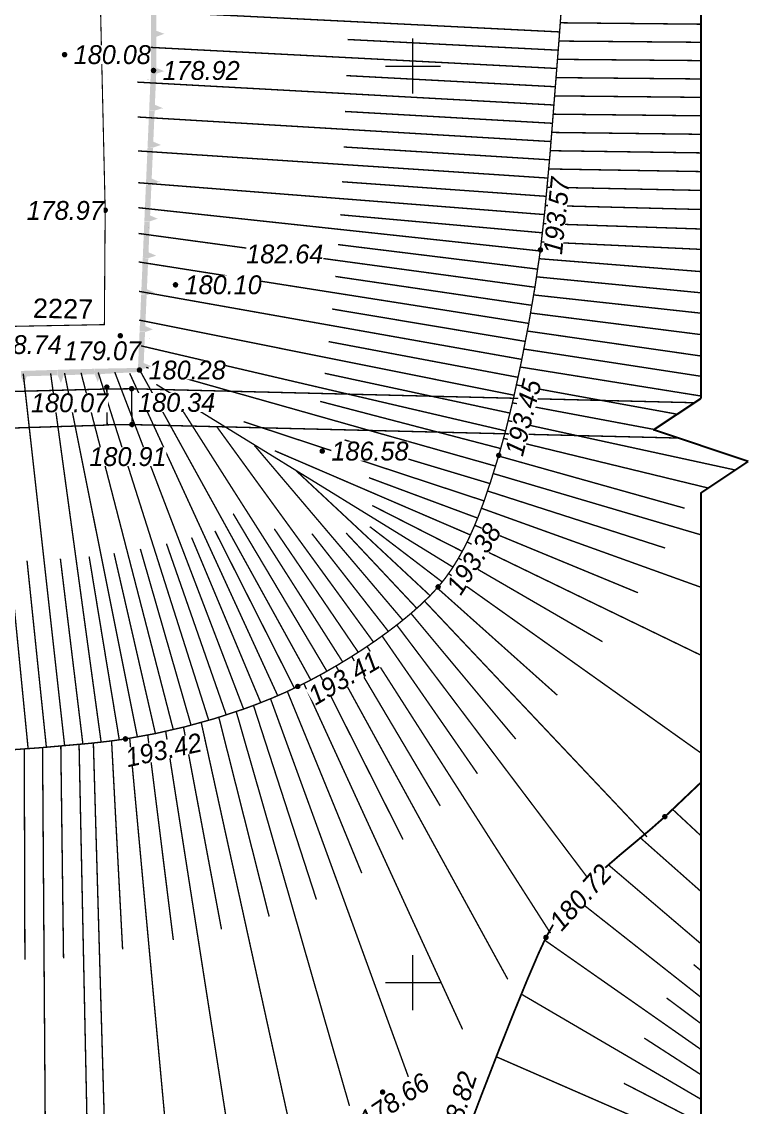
# Model space of a CAD drawing. Header units: millimetres. Extents: x 6735 to 13224, y -12144 to -9633.
# Drawn here: x 11099 to 11138.7, y -9852.9 to -9793.6 of the extents above; entities that cross this region are included whole.
import ezdxf
from ezdxf import colors
from ezdxf.entities.mleader import LeaderData, LeaderLine
from ezdxf.math import Vec2, Vec3

# ---------------------------------------------------------------- set-up
doc = ezdxf.new("R2010")
doc.units = ezdxf.units.MM
doc.linetypes.add('Cплошная', pattern=[0])
doc.linetypes.add('Cплошная_0.50', pattern=[0])
for name, color, linetype, lineweight in [('Линия выноска', 137, 'Continuous', 25), ('Рамка тонкая', 5, 'Continuous', 25), ('Строительный', 251, 'Continuous', 13)]:
    doc.layers.add(name, color=color, linetype=linetype, lineweight=lineweight)
doc.styles.add('Simplex', font='simplex.shx', dxfattribs={"width": 0.7, "oblique": 15})
doc.styles.get("Standard").update_dxf_attribs({"font": 'arial.ttf'})
doc.linetypes.add('КОНТУР', pattern='A,0,-0.5,[133,ltypeshp.shx,S=0.05,R=0,X=-0.5,Y=0],-0.5', length=1)

# ---------------------------------------------------------------- blocks, each defined once
blk = doc.blocks.new('118 - 330 отм высот')
blk.add_hatch(color=7).paths.add_polyline_path([(0.098, 0.12), (0.002, 0.155), (-0.095, 0.121), (-0.146, 0.032), (-0.129, -0.069), (-0.05, -0.135), (0.052, -0.136), (0.131, -0.07), (0.149, 0.031)])
at = {"color": 7, "linetype": 'Continuous', "lineweight": 0, "const_width": 0.01, "flags": 128}
blk.add_lwpolyline([(0.098, 0.12), (0.002, 0.155), (-0.095, 0.121), (-0.146, 0.032), (-0.129, -0.069), (-0.05, -0.135), (0.052, -0.136), (0.131, -0.07), (0.149, 0.031), (0.098, 0.12)], close=True, dxfattribs=at)
blk = doc.blocks.new('Крест')
at = {"color": 0, "linetype": 'Continuous', "lineweight": 0, "flags": 128}
for points in [[(0, -1), (0, 1)], [(-1, 0), (1, 0)]]:
    blk.add_lwpolyline(points, dxfattribs=at)
blk = doc.blocks.new('_Oblique')
at = {"color": 0, "lineweight": -2}
blk.add_line((-0.5, -0.5), (0.5, 0.5), dxfattribs=at)

msp = doc.modelspace()

# ---------------------------------------------------------------- hatches: boundary and pattern name
at = {"layer": 'Строительный'}
for points in [[(11106.37995, -9794.45291), (11106.38348, -9794.46231), (11106.78348, -9794.31231), (11106.80855, -9794.30291), (11106.78348, -9794.29351), (11106.77995, -9794.30291), (11106.78348, -9794.29351), (11106.43361, -9794.16231), (11106.38348, -9794.14351), (11106.37995, -9794.14219), (11106.37995, -9792.45291), (11106.07995, -9792.45291), (11106.07995, -9794.45291), (11106.36991, -9794.45291), (11106.36991, -9794.46231), (11106.36991, -9794.4674), (11106.38348, -9794.46231)], [(11105.91111, -9796.80326), (11105.90765, -9796.81265), (11105.91122, -9796.82199), (11105.93613, -9796.81248)], [(11106.1836, -9800.4984), (11106.1832, -9800.50779), (11106.18298, -9800.51287), (11106.19675, -9800.50838), (11106.60286, -9800.37582), (11106.59975, -9800.36628), (11106.60368, -9800.35704), (11106.25982, -9800.21083), (11106.21054, -9800.18987), (11106.20661, -9800.19911), (11106.21054, -9800.18987), (11106.20708, -9800.1884), (11106.28017, -9798.50071), (11105.98045, -9798.48773), (11105.89391, -9800.48585)], [(11106.69084, -9798.34444), (11106.68691, -9798.35368), (11106.69002, -9798.36322), (11106.71548, -9798.35492)], [(11106.09644, -9802.511), (11106.09604, -9802.52039), (11106.09582, -9802.52547), (11106.10959, -9802.52098), (11106.5157, -9802.38843), (11106.51259, -9802.37888), (11106.51652, -9802.36964), (11106.17266, -9802.22343), (11106.12338, -9802.20248), (11106.11992, -9802.201), (11106.19301, -9800.51331), (11105.89329, -9800.50033), (11105.80675, -9802.49845)], [(11106.60368, -9800.35704), (11106.59975, -9800.36628), (11106.60286, -9800.37582), (11106.62832, -9800.36752)], [(11106.01931, -9804.52403), (11106.02243, -9804.53358), (11106.42854, -9804.40103), (11106.454, -9804.39272), (11106.42936, -9804.38224), (11106.0855, -9804.23603), (11106.03622, -9804.21508), (11106.03229, -9804.22432), (11106.03622, -9804.21508), (11106.03276, -9804.2136), (11106.10585, -9802.52591), (11105.80613, -9802.51293), (11105.71959, -9804.51106), (11106.00928, -9804.5236), (11106.00888, -9804.53299), (11106.00866, -9804.53807), (11106.02243, -9804.53358)], [(11106.51652, -9802.36964), (11106.51259, -9802.37888), (11106.5157, -9802.38843), (11106.54116, -9802.38012)], [(11105.92212, -9806.5362), (11105.92172, -9806.54559), (11105.9215, -9806.55068), (11105.93527, -9806.54618), (11105.93215, -9806.53664), (11105.93527, -9806.54618), (11106.34138, -9806.41363), (11106.36684, -9806.40532), (11106.3422, -9806.39484), (11106.33827, -9806.40408), (11106.3422, -9806.39484), (11105.99834, -9806.24863), (11105.94906, -9806.22768), (11105.9456, -9806.2262), (11106.01869, -9804.53851), (11105.71897, -9804.52553), (11105.63243, -9806.52366)], [(11105.9595, -9804.86084), (11105.95605, -9804.87022), (11105.95961, -9804.87957), (11105.98453, -9804.87005)], [(11105.83496, -9808.5488), (11105.83456, -9808.55819), (11105.83434, -9808.56328), (11105.84811, -9808.55878), (11105.84499, -9808.54924), (11105.84811, -9808.55878), (11106.25422, -9808.42623), (11106.27968, -9808.41792), (11106.25504, -9808.40745), (11106.25111, -9808.41668), (11106.25504, -9808.40745), (11105.91118, -9808.26123), (11105.8619, -9808.24028), (11105.85797, -9808.24952), (11105.8619, -9808.24028), (11105.85844, -9808.23881), (11105.93153, -9806.55111), (11105.63181, -9806.53813), (11105.54527, -9808.53626)], [(11105.7478, -9810.5614), (11105.7474, -9810.5708), (11105.74718, -9810.57588), (11105.76095, -9810.57138), (11106.16706, -9810.43883), (11106.16395, -9810.42929), (11106.16788, -9810.42005), (11105.82402, -9810.27383), (11105.77474, -9810.25288), (11105.77128, -9810.25141), (11105.84437, -9808.56371), (11105.54465, -9808.55073), (11105.45811, -9810.54886)], [(11105.9958, -9810.90402), (11105.99234, -9810.91341), (11105.99591, -9810.92275), (11106.02082, -9810.91323)], [(11106.16788, -9810.42005), (11106.16395, -9810.42929), (11106.16706, -9810.43883), (11106.19252, -9810.43052)], [(11098.99086, -9812.98645), (11098.9815, -9812.98673), (11098.97644, -9812.98688), (11098.9819, -9813.00024), (11099.14365, -9813.39563), (11099.15374, -9813.42032), (11099.16236, -9813.39508), (11099.28324, -9813.0413), (11099.30049, -9812.99083), (11099.3017, -9812.98728), (11100.99028, -9812.9374), (11100.98143, -9812.63753), (11098.9823, -9812.69658)], [(11101.00441, -9812.92698), (11100.99505, -9812.92725), (11100.98999, -9812.9274), (11100.99545, -9812.94076), (11101.1572, -9813.33615), (11101.16729, -9813.36084), (11101.17592, -9813.3356), (11101.2968, -9812.98182), (11101.31404, -9812.93135), (11101.30458, -9812.92811), (11101.31404, -9812.93135), (11101.31525, -9812.9278), (11103.00384, -9812.87792), (11102.99498, -9812.57805), (11100.99585, -9812.6371)], [(11103.01796, -9812.8675), (11103.00861, -9812.86777), (11103.00354, -9812.86792), (11103.009, -9812.88128), (11103.17075, -9813.27667), (11103.18085, -9813.30136), (11103.18947, -9813.27612), (11103.31035, -9812.92234), (11103.32759, -9812.87187), (11103.3288, -9812.86832), (11105.36311, -9812.75772), (11105.358, -9812.53482), (11103.0094, -9812.57762)]]:
    msp.add_hatch(color=7, dxfattribs=at).paths.add_polyline_path(points)

# ---------------------------------------------------------------- linework, layer by layer
at = {"layer": 'Рамка тонкая'}
for p, q in [((11136.09231, -9764.03147), (11136.09231, -9814.19258)), ((11133.50436, -9815.91788), (11136.09231, -9814.19258)), ((11138.68025, -9817.64317), (11133.50436, -9815.91788)), ((11136.09231, -9819.36847), (11138.68025, -9817.64317)), ((11136.09231, -9819.36847), (11136.09231, -9869.52959))]:
    msp.add_line(p, q, dxfattribs=at)
at = {"layer": 'Строительный', "color": 7, "linetype": 'Cплошная_0.50', "lineweight": 0, "const_width": 0.075, "flags": 128}
for points in [[(11016.63881, -9800.99473), (11016.64217, -9801.0393), (11016.65548, -9801.21692), (11016.99574, -9805.5997), (11017.21239, -9808.06116), (11017.42501, -9810.154), (11017.68768, -9812.29715), (11017.95958, -9814.03787), (11018.30452, -9815.88365), (11018.62507, -9817.42279), (11019.05293, -9819.19389), (11019.27658, -9820.00208), (11019.50871, -9820.76611), (11019.79223, -9821.60793), (11020.09005, -9822.3979), (11020.4032, -9823.13878), (11020.73242, -9823.83231), (11021.10075, -9824.52341), (11021.52461, -9825.24418), (11022.00042, -9825.9885), (11022.52287, -9826.74801), (11023.03458, -9827.44603), (11023.57277, -9828.13937), (11024.12956, -9828.81785), (11024.69512, -9829.46948), (11025.23858, -9830.06068), (11025.76977, -9830.60407), (11026.27819, -9831.08891), (11026.75378, -9831.50562), (11027.21879, -9831.87205), (11027.7155, -9832.22319), (11028.24147, -9832.55735), (11028.79386, -9832.87271), (11029.34937, -9833.15768), (11029.92332, -9833.42177), (11030.51225, -9833.66339), (11031.11238, -9833.88097), (11031.71284, -9834.07106), (11032.31641, -9834.23501), (11032.9191, -9834.37172), (11033.51689, -9834.48029), (11034.13675, -9834.5549), (11034.92445, -9834.60857), (11035.88348, -9834.64155), (11037.02279, -9834.65417), (11038.99859, -9834.63724), (11041.60608, -9834.5764), (11042.45825, -9834.55248), (11045.51524, -9834.48227), (11048.50324, -9834.43271), (11049.96498, -9834.39779), (11051.49105, -9834.36141), (11054.47909, -9834.31281), (11059.55221, -9834.30481), (11060.78344, -9834.30503), (11066.79511, -9834.30322), (11073.208, -9834.27431), (11074.58142, -9834.25987), (11078.20692, -9834.21903), (11083.2054, -9834.1275), (11085.79655, -9834.04925), (11088.19989, -9833.94979), (11093.97711, -9833.65152), (11097.29386, -9833.45005), (11100.09024, -9833.25089), (11102.79388, -9833.01092), (11103.84175, -9832.89304), (11104.68547, -9832.77674), (11106.30681, -9832.48462), (11107.93607, -9832.11281), (11109.55926, -9831.66334), (11111.13088, -9831.14761), (11111.90912, -9830.85985), (11112.66353, -9830.55809), (11113.39116, -9830.2435), (11114.08938, -9829.91723), (11114.79309, -9829.56275), (11115.50898, -9829.17745), (11116.22782, -9828.7663), (11116.94054, -9828.33448), (11117.66019, -9827.87293), (11118.35527, -9827.40063), (11119.01781, -9826.92301), (11119.64119, -9826.44485), (11120.25894, -9825.93709), (11120.81958, -9825.43836), (11121.31854, -9824.95274), (11121.75253, -9824.48344), (11122.13496, -9824.01228), (11122.5002, -9823.4971), (11122.84936, -9822.93638), (11123.18401, -9822.3276), (11123.4558, -9821.77545), (11123.72031, -9821.18346), (11123.97955, -9820.54717), (11124.23721, -9819.85754), (11124.61569, -9818.74393), (11125.06154, -9817.31261), (11125.45459, -9815.89349), (11125.8784, -9814.13183), (11126.29929, -9812.17187), (11126.69374, -9810.12718), (11127.05277, -9808.02648), (11127.33383, -9806.09754), (11127.57481, -9803.96396), (11127.85043, -9800.97563), (11128.35359, -9794.59317), (11128.57292, -9791.60384), (11128.75706, -9789.09749), (11128.89408, -9787.44355), (11129.1192, -9785.02595), (11129.18573, -9784.3252), (11129.4356, -9781.5545), (11129.58131, -9779.55047), (11129.6358, -9778.42456), (11129.6541, -9777.47865), (11129.63647, -9776.69827), (11129.58274, -9776.07697), (11129.48409, -9775.49696), (11129.33986, -9774.90312), (11129.15064, -9774.29781), (11128.91735, -9773.68401), (11128.6639, -9773.11264), (11128.37538, -9772.54011), (11128.05358, -9771.96997), (11127.70089, -9771.40646), (11127.34358, -9770.88668), (11126.96446, -9770.38115), (11126.56691, -9769.89439), (11126.15493, -9769.4313), (11125.74438, -9769.01608), (11125.28816, -9768.60495), (11124.78633, -9768.19796), (11124.23894, -9767.79515), (11123.71819, -9767.44326), (11123.16198, -9767.09463), (11122.57026, -9766.74923), (11121.94285, -9766.40695), (11120.79276, -9765.83142), (11119.53392, -9765.26216), (11118.01783, -9764.63498), (11116.38431, -9764.00651), (11114.27561, -9763.26122), (11112.27855, -9762.63067), (11111.13076, -9762.30772), (11110.04944, -9762.03555), (11109.03906, -9761.81527), (11108.10244, -9761.64748), (11107.1285, -9761.51351), (11106.00395, -9761.39433), (11104.72288, -9761.28931), (11103.27371, -9761.1975), (11100.64285, -9761.0782), (11097.34877, -9760.97883), (11094.54995, -9760.91427), (11091.42146, -9760.84074), (11088.39611, -9760.77362), (11084.6591, -9760.71397), (11076.55323, -9760.63208), (11068.68395, -9760.59854), (11060.97946, -9760.60732), (11053.27494, -9760.66417), (11049.7663, -9760.71937), (11047.0109, -9760.79028), (11045.17435, -9760.84837), (11041.67495, -9760.96465), (11038.75473, -9761.09683), (11036.34349, -9761.25587), (11035.0258, -9761.3733), (11033.84087, -9761.50582), (11032.78047, -9761.65435), (11031.84017, -9761.81953), (11031.39078, -9761.90782), (11029.35836, -9762.31757), (11027.85557, -9762.65797), (11026.74027, -9762.9485), (11025.73077, -9763.25123), (11024.80724, -9763.57215), (11023.96138, -9763.91421), (11023.02386, -9764.3648), (11022.59329, -9764.60427), (11022.18741, -9764.85361), (11021.80567, -9765.11315), (11021.44787, -9765.38307), (11021.11371, -9765.66357), (11020.80299, -9765.95484), (11020.17778, -9766.63326), (11019.55331, -9767.42654), (11018.93763, -9768.3245), (11018.33996, -9769.31369), (11017.78578, -9770.34679), (11017.26645, -9771.43453), (11016.79049, -9772.55906), (11016.36567, -9773.70204), (11015.98749, -9774.88343), (11015.67709, -9776.04658), (11015.439, -9777.17433), (11015.27622, -9778.25254), (11015.22652, -9778.78571), (11015.19291, -9779.41138), (11015.17396, -9780.94092), (11015.2193, -9782.84323), (11015.32911, -9785.12531), (11015.60294, -9789.12206), (11016.02888, -9794.16683), (11016.28193, -9796.94322), (11016.63749, -9800.9774)], [(11127.32656, -9806.15284), (11127.33383, -9806.09754), (11127.57481, -9803.96396), (11127.85043, -9800.97563), (11128.35359, -9794.59317), (11128.57292, -9791.60384), (11128.75706, -9789.09749), (11128.89408, -9787.44355), (11129.1192, -9785.02595), (11129.18573, -9784.3252), (11129.4356, -9781.5545), (11129.58131, -9779.55047), (11129.6358, -9778.42456), (11129.6541, -9777.47865), (11129.63647, -9776.69827), (11129.58274, -9776.07697), (11129.48409, -9775.49696), (11129.33986, -9774.90312), (11129.15064, -9774.29781), (11128.91735, -9773.68401), (11128.6639, -9773.11264), (11128.37538, -9772.54011), (11128.05358, -9771.96997), (11127.70089, -9771.40646), (11127.34358, -9770.88668), (11126.96446, -9770.38115), (11126.56691, -9769.89439), (11126.15493, -9769.4313), (11125.74438, -9769.01608), (11125.28816, -9768.60495), (11124.78633, -9768.19796), (11124.23894, -9767.79515), (11123.71819, -9767.44326), (11123.16198, -9767.09463), (11122.57026, -9766.74923), (11121.94285, -9766.40695), (11120.79276, -9765.83142), (11119.53392, -9765.26216), (11118.01783, -9764.63498), (11116.38431, -9764.00651), (11114.27561, -9763.26122), (11112.27855, -9762.63067), (11111.13076, -9762.30772), (11110.04944, -9762.03555), (11109.03906, -9761.81527), (11108.10244, -9761.64748), (11107.1285, -9761.51351), (11106.00395, -9761.39433), (11104.72288, -9761.28931), (11103.27371, -9761.1975), (11100.64285, -9761.0782), (11097.34877, -9760.97883), (11094.54995, -9760.91427), (11091.42146, -9760.84074), (11088.39611, -9760.77362), (11084.6591, -9760.71397), (11076.55323, -9760.63208), (11068.68395, -9760.59854), (11060.97946, -9760.60732), (11053.27494, -9760.66417), (11049.7663, -9760.71937), (11047.0109, -9760.79028), (11045.17435, -9760.84837), (11041.67495, -9760.96465), (11038.75473, -9761.09683), (11036.34349, -9761.25587), (11035.0258, -9761.3733), (11033.84087, -9761.50582), (11032.78047, -9761.65435), (11031.84017, -9761.81953), (11031.39078, -9761.90782), (11029.35836, -9762.31757), (11027.85557, -9762.65797), (11026.74027, -9762.9485), (11025.73077, -9763.25123), (11024.80724, -9763.57215), (11023.96138, -9763.91421), (11023.02386, -9764.3648), (11022.59329, -9764.60427), (11022.18741, -9764.85361), (11021.80567, -9765.11315), (11021.44787, -9765.38307), (11021.11371, -9765.66357), (11020.80299, -9765.95484), (11020.58681, -9766.17629)], [(11127.33637, -9806.07814), (11127.33383, -9806.09754), (11127.05277, -9808.02648), (11126.69374, -9810.12718), (11126.29929, -9812.17187), (11125.8784, -9814.13183), (11125.45459, -9815.89349), (11125.06154, -9817.31261), (11124.61569, -9818.74393), (11124.23721, -9819.85754), (11123.97955, -9820.54717), (11123.72031, -9821.18346), (11123.4558, -9821.77545), (11123.18401, -9822.3276), (11122.84936, -9822.93638), (11122.5002, -9823.4971), (11122.13496, -9824.01228), (11121.75253, -9824.48344), (11121.31854, -9824.95274), (11120.81958, -9825.43836), (11120.25894, -9825.93709), (11119.64119, -9826.44485), (11119.01781, -9826.92301), (11118.35527, -9827.40063), (11117.66019, -9827.87293), (11116.94054, -9828.33448), (11116.22782, -9828.7663), (11115.50898, -9829.17745), (11114.79309, -9829.56275), (11114.08938, -9829.91723), (11113.39116, -9830.2435), (11112.66353, -9830.55809), (11111.90912, -9830.85985), (11111.13088, -9831.14761), (11109.55926, -9831.66334), (11107.93607, -9832.11281), (11106.30681, -9832.48462), (11104.68547, -9832.77674), (11103.90048, -9832.88573), (11102.93604, -9832.9961)], [(11103.64337, -9815.65095), (11090.16579, -9816.0748), (11089.86302, -9810.39946)], [(11103.67115, -9813.68296), (11092.02181, -9813.98962), (11091.7125, -9810.38565)], [(11135.73471, -9814.43098), (11105.02248, -9813.67016)], [(11134.82205, -9816.35711), (11105.041, -9815.62445)], [(11102.65323, -9833.02529), (11100.09024, -9833.25089), (11097.29386, -9833.45005), (11093.97711, -9833.65152), (11090.23193, -9833.85063)]]:
    msp.add_lwpolyline(points, dxfattribs=at)
at = {"layer": 'Строительный', "color": 7, "linetype": 'Cплошная_0.50', "lineweight": 0, "flags": 128}
for points, const_width in [([(11042.07965, -9810.78582), (11054.159, -9810.89237), (11086.34007, -9810.49501), (11103.53674, -9810.17009), (11103.58188, -9803.93114), (11103.29664, -9791.61476), (11095.3528, -9791.63982), (11041.96259, -9791.87718), (11042.07965, -9810.78582)], 0.06), ([(11105.041, -9815.62445), (11105.02248, -9813.67016), (11103.67115, -9813.68296), (11103.68967, -9815.63725), (11105.041, -9815.62445)], 0.075)]:
    msp.add_lwpolyline(points, close=True, dxfattribs=dict(at, const_width=const_width))
at = {"layer": 'Строительный', "color": 7, "linetype": 'Cплошная', "lineweight": 0, "const_width": 0.075, "flags": 128}
for points in [[(11128.38269, -9794.20059), (11105.31432, -9793.04979)], [(11128.41948, -9793.70194), (11136.09231, -9793.77879)], [(11128.23336, -9796.19501), (11105.32741, -9795.00669)], [(11128.30852, -9795.19783), (11116.81466, -9794.61436)], [(11128.34571, -9794.69921), (11136.09231, -9794.76553)], [(11128.27108, -9795.69642), (11136.09231, -9795.76527)], [(11128.15698, -9797.19208), (11116.74555, -9796.58447)], [(11128.19534, -9796.69355), (11136.09231, -9796.76688)], [(11128.0791, -9798.18905), (11105.3409, -9796.94061)], [(11128.11824, -9797.69057), (11136.09231, -9797.77062)], [(11127.9994, -9799.18587), (11116.67356, -9798.54128)], [(11127.91751, -9800.18251), (11105.35455, -9798.8431)], [(11128.0395, -9798.68747), (11136.09231, -9798.77691)], [(11127.95876, -9799.6842), (11136.09231, -9799.78639)], [(11127.74493, -9802.17504), (11105.3681, -9800.6925)], [(11127.83291, -9801.17892), (11116.59714, -9800.47782)], [(11127.87559, -9800.68074), (11136.09231, -9800.80008)], [(11127.7894, -9801.67702), (11136.09231, -9801.81957)], [(11127.55427, -9804.16592), (11105.38099, -9802.42785)], [(11127.65256, -9803.17077), (11116.51362, -9802.37624)], [(11127.69937, -9802.67296), (11136.09231, -9802.84752)], [(11127.32656, -9806.15285), (11105.3912, -9803.7913)], [(11127.60429, -9803.66842), (11136.09231, -9803.88874)], [(11127.44742, -9805.16019), (11116.41707, -9804.17741)], [(11127.50216, -9804.66319), (11136.09231, -9804.95296)], [(11127.03601, -9808.13157), (11105.40175, -9805.19603)], [(11127.38929, -9805.65679), (11136.09231, -9806.06408)], [(11127.18806, -9807.1432), (11116.29216, -9805.8042)], [(11126.69818, -9810.10279), (11105.41344, -9806.75122)], [(11127.26957, -9806.57365), (11136.09231, -9807.27745)], [(11126.87233, -9809.11807), (11116.13992, -9807.54037)], [(11127.12502, -9807.56314), (11136.09231, -9808.43392)], [(11126.32063, -9812.0668), (11105.4254, -9808.35349)], [(11126.96784, -9808.55071), (11136.09231, -9809.54549)], [(11126.51422, -9811.08572), (11115.96683, -9809.31848)], [(11126.79961, -9809.53645), (11136.09231, -9810.71387)], [(11125.90307, -9814.02268), (11105.43689, -9809.92197)], [(11126.62124, -9810.52041), (11136.09231, -9811.88063)], [(11125.4356, -9815.9672), (11105.44652, -9811.30685)], [(11126.11716, -9813.04587), (11115.77421, -9811.09696)], [(11126.43319, -9811.50256), (11136.09231, -9812.98745)], [(11105.33901, -9832.66845), (11101.36423, -9812.81176)], [(11107.29818, -9832.26769), (11102.26302, -9812.79675)], [(11109.23251, -9831.76036), (11103.20124, -9812.78055)], [(11111.13551, -9831.14597), (11104.10469, -9812.76436)], [(11114.80299, -9829.55759), (11105.45315, -9812.62786)], [(11124.88514, -9817.88971), (11105.81685, -9812.50157)], [(11126.23546, -9812.48282), (11136.09231, -9814.06383)], [(11099.37533, -9833.30527), (11097.37147, -9812.87201)], [(11101.36893, -9833.14555), (11099.11149, -9812.84714)], [(11103.35929, -9832.94999), (11100.6034, -9812.82407)], [(11112.99745, -9830.41674), (11104.91802, -9812.82693)], [(11125.67683, -9814.99675), (11115.55946, -9812.82573)], [(11122.56306, -9823.40135), (11106.37145, -9813.43363)], [(11116.5456, -9828.57678), (11107.24142, -9813.96919)], [(11126.02761, -9813.46097), (11134.79605, -9815.05675)], [(11125.17366, -9816.93226), (11115.31161, -9814.35723)], [(11125.80861, -9814.43669), (11133.54722, -9815.88931)], [(11118.22501, -9827.49126), (11109.65579, -9815.71567)], [(11124.26142, -9819.78981), (11111.13326, -9815.46486)], [(11125.57646, -9815.40936), (11137.9856, -9818.10627)], [(11119.82762, -9826.29554), (11111.73837, -9816.77513)], [(11124.58345, -9818.84311), (11116.64582, -9816.46102)], [(11125.3274, -9816.37783), (11136.51113, -9819.08926)], [(11123.51624, -9821.6451), (11112.83458, -9817.05142)], [(11125.05338, -9817.33951), (11135.20572, -9820.18711)], [(11121.31323, -9824.95817), (11113.97352, -9818.11354)], [(11123.90914, -9820.72564), (11117.97601, -9818.51938)], [(11124.75888, -9818.29515), (11136.09231, -9821.63793)], [(11124.44976, -9819.24616), (11134.14513, -9822.3603)], [(11115.68192, -9829.08074), (11110.56605, -9820.48305)], [(11123.07152, -9822.54058), (11118.15502, -9820.03944)], [(11124.11611, -9820.18881), (11136.09231, -9824.49853)], [(11113.90836, -9830.00429), (11109.57013, -9821.42286)], [(11117.39368, -9828.04697), (11112.81194, -9821.31243)], [(11119.03749, -9826.90837), (11114.86537, -9821.57591)], [(11120.58958, -9825.64807), (11116.73549, -9821.54464)], [(11121.97889, -9824.21246), (11118.02349, -9821.19211)], [(11123.74789, -9821.11847), (11132.65905, -9824.79815)], [(11110.18843, -9831.46685), (11106.92535, -9822.11961)], [(11112.07242, -9830.79651), (11108.29743, -9821.78369)], [(11123.3344, -9822.02883), (11136.09231, -9828.2058)], [(11104.35155, -9832.82602), (11102.70528, -9822.82138)], [(11106.32137, -9832.48164), (11104.06269, -9822.64306)], [(11108.2688, -9832.02721), (11105.50028, -9822.40797)], [(11100.37239, -9833.22862), (11099.31541, -9823.04412)], [(11102.36472, -9833.05392), (11101.13687, -9822.94446)], [(11122.8641, -9822.9111), (11130.72191, -9827.46797)], [(11122.3249, -9823.75289), (11136.09231, -9833.53918)], [(11121.70536, -9824.53723), (11128.25767, -9830.38946)], [(11121.01155, -9825.257), (11133.15164, -9838.11255)], [(11120.26997, -9825.92766), (11125.98716, -9832.779)], [(11119.49513, -9826.55968), (11130.37004, -9840.958)], [(11118.69496, -9827.15936), (11123.89989, -9834.67264)], [(11117.87414, -9827.73046), (11127.88151, -9843.36927)], [(11116.18071, -9828.79398), (11125.55367, -9845.88911)], [(11117.0355, -9828.27508), (11121.86921, -9836.431)], [(11115.31055, -9829.28667), (11119.83896, -9838.26251)], [(11114.42506, -9829.75122), (11123.08637, -9848.6195)], [(11112.60622, -9830.58185), (11120.12713, -9851.21369)], [(11113.52344, -9830.18361), (11117.58363, -9840.09604)], [(11111.67591, -9830.94849), (11115.10955, -9841.5406)], [(11109.78351, -9831.59478), (11112.52929, -9842.46257)], [(11110.73449, -9831.28564), (11116.91233, -9852.79589)], [(11106.8841, -9832.36181), (11110.35649, -9854.56867)], [(11107.85743, -9832.13255), (11109.92954, -9843.16373)], [(11108.82417, -9831.87691), (11113.63896, -9853.78769)], [(11103.9306, -9832.88194), (11104.53243, -9844.25016)], [(11104.92032, -9832.73932), (11107.00264, -9855.25942)], [(11105.90485, -9832.56434), (11107.29951, -9843.74242)], [(11099.16583, -9833.32069), (11099.20002, -9844.81899)], [(11100.16298, -9833.2452), (11100.32795, -9856.32941)], [(11101.15964, -9833.16362), (11101.30867, -9844.75219)], [(11102.15562, -9833.07403), (11102.64453, -9856.30792)], [(11102.93714, -9832.99598), (11103.60062, -9855.90529)], [(11136.09231, -9838.05352), (11134.55241, -9836.62079)], [(11136.09231, -9841.09213), (11132.79543, -9838.17332)], [(11136.09231, -9843.94666), (11131.04132, -9839.64013)], [(11136.09231, -9846.86624), (11129.17811, -9841.41899)], [(11136.09231, -9849.71401), (11127.56548, -9843.75116)], [(11136.09231, -9845.4099), (11135.69535, -9845.08306)], [(11136.09231, -9852.43039), (11126.29291, -9846.69747)], [(11136.09231, -9848.30369), (11134.22251, -9846.90788)], [(11136.09231, -9851.09114), (11133.00153, -9849.0952)], [(11136.09231, -9854.9827), (11124.92651, -9850.11455)], [(11136.09231, -9853.72827), (11131.88822, -9851.56006)]]:
    msp.add_lwpolyline(points, dxfattribs=at)
at = {"layer": 'Строительный', "color": 7, "linetype": 'КОНТУР', "lineweight": 0, "ltscale": 2, "const_width": 0.1, "flags": 128}
msp.add_lwpolyline([(11136.09231, -9835.15152), (11134.12259, -9837.02175), (11133.34236, -9837.71138), (11132.23766, -9838.63649), (11131.7342, -9839.05433), (11130.40524, -9840.20196), (11129.88195, -9840.69313), (11129.41701, -9841.16208), (11128.86371, -9841.77843), (11128.38648, -9842.38627), (11127.97823, -9842.99466), (11127.63556, -9843.60878), (11127.21208, -9844.52267), (11126.61098, -9845.92856), (11125.86676, -9847.74577), (11125.02707, -9849.85805), (11124.07803, -9852.30644), (11123.13548, -9854.79814), (11122.24628, -9857.20922), (11121.43904, -9859.46193), (11120.59857, -9861.90178), (11119.93014, -9863.96285), (11119.78833, -9864.44449)], dxfattribs=at)

# ---------------------------------------------------------------- block references
at = {"layer": 'Строительный', "color": 136, "true_color": 0x008080, "xscale": 1.5, "yscale": 1.5}
for p in [(11120.37739, -9796.06555), (11120.37739, -9846.06555)]:
    msp.add_blockref('Крест', p, dxfattribs=at)
at = {"layer": 'Строительный', "color": 7}
for p in [(11101.36439, -9795.44675, 180.077), (11106.21858, -9796.31116, 178.91581), (11103.58188, -9803.93114, 178.97091), (11127.33383, -9806.09754, 193.568), (11107.41764, -9808.00453, 180.09941), (11110.94147, -9807.9378, 182.64051), (11104.40578, -9810.78184, 179.0699), (11105.45279, -9812.65551, 180.2752), (11103.67024, -9813.58645, 180.06605), (11105.02248, -9813.67016, 180.34415), (11105.041, -9815.62445, 180.91035), (11115.42722, -9817.07705, 186.581), (11125.06154, -9817.31261, 193.448), (11121.75253, -9824.48344, 193.383), (11114.08938, -9829.91723, 193.415), (11104.68547, -9832.77674, 193.423), (11134.12259, -9837.02175, 181.246), (11127.63556, -9843.60878, 180.718), (11118.72155, -9852.04763, 178.662)]:
    msp.add_blockref('118 - 330 отм высот', p, dxfattribs=at)

# ---------------------------------------------------------------- leaders
at = {"layer": 'Линия выноска'}
ml = msp.add_multileader_mtext('Standard', dxfattribs=at)
ml.set_content('По стене в лотке 200х100х3000', color=2, style='Simplex')
ml.set_leader_properties()
ml.set_arrow_properties(name='OBLIQUE')
ml.build(insert=Vec2(0, 0))
ml.multileader.update_dxf_attribs({"text_left_attachment_type": 6, "text_right_attachment_type": 6, "dogleg_length": 1, "arrow_head_size": 1})
ctx = ml.context
ctx.base_point, ctx.char_height, ctx.arrow_head_size, ctx.plane_origin = Vec3(11056.17618, -9862.1683), 3, 1, Vec3(11059.78715, -9875.67821)
ctx.left_attachment, ctx.right_attachment = 6, 6
notes = []
notes.append((ctx, [(0, (1, 1, 0), (11055.17618, -9862.1683), (1, 0), 1, [(0, [(11038.63616, -9848.56126)], 0, [])])]))
ctx.mtext.insert, ctx.mtext.flow_direction = Vec3(11058.17618, -9858.5683), 5
for ctx, leaders in notes:
    for number, flags, end, landing, length, lines in leaders:
        leader = LeaderData()
        leader.index, (leader.has_last_leader_line, leader.has_dogleg_vector, leader.attachment_direction) = number, flags
        leader.last_leader_point, leader.dogleg_vector, leader.dogleg_length = Vec3(end), Vec3(landing), length
        for number, points, colour, breaks in lines:
            line = LeaderLine()
            line.index, line.vertices, line.color, line.breaks = number, Vec3.list(points), colors.encode_raw_color(colour), breaks
            leader.lines.append(line)
        ctx.leaders.append(leader)

# ---------------------------------------------------------------- next in the draw order: texts
at = {"layer": 'Строительный', "color": 7, "char_height": 1.028706, "attachment_point": 4, "bg_fill": 3, "box_fill_scale": 1, "bg_fill_color": 256}
for s, insert, bg_fill_transparency in [('{\\fD431|c1|b0|i1;\\l\\C0;180.08}', (11101.86439, -9795.44675), 4266792), ('{\\fD431|c1|b0|i1;\\l\\C0;178.92}', (11106.71858, -9796.31116), 4266687), ('{\\fD431|c1|b0|i1;\\l\\C0;178.97}', (11099.29645, -9803.94646), 4266692), ('{\\fD431|c1|b0|i1;\\l\\C0;182.64}', (11111.27941, -9806.32134), 4266832), ('{\\fD431|c1|b0|i1;\\l\\C0;180.10}', (11107.91764, -9808.00453), 4266812), ('{\\fD431|c1|b0|i1;\\l\\C0;178.74}', (11097.00135, -9811.2681), 4266587), ('{\\fD431|c1|b0|i1;\\l\\C0;180.28}', (11105.95279, -9812.65551), 4266752), ('{\\fD431|c1|b0|i1;\\l\\C0;180.07}', (11099.53261, -9814.4431), 4266677), ('{\\fD431|c1|b0|i1;\\l\\C0;180.34}', (11105.3783, -9814.42485), 4266757), ('{\\fD431|c1|b0|i1;\\l\\C0;180.91}', (11102.71915, -9817.37781), 4266742), ('{\\fD431|c1|b0|i1;\\l\\C0;186.58}', (11115.92722, -9817.07705), 4266082)]:
    msp.add_mtext(s, dxfattribs=dict(at, insert=insert, bg_fill_transparency=bg_fill_transparency))
at = {"layer": 'Строительный', "color": 7, "bg_fill": 3, "box_fill_scale": 1, "bg_fill_color": 256}
for s, insert, char_height, attachment_point, rotation, bg_fill_transparency in [('{\\fD431|c1|b0|i1;\\l\\C0;193.57}', (11128.00721, -9806.32995), 1.028706, 4, 84.1881326, 4267082), ('{\\C1;2227}', (11099.64944, -9808.73886), 1.057968, 1, 358.9097939, 4267247), ('{\\fD431|c1|b0|i1;\\l\\C0;193.45}', (11125.87884, -9817.27931), 1.028706, 4, 75.7308516, 4266827), ('{\\fD431|c1|b0|i1;\\l\\C0;193.38}', (11122.56173, -9824.71981), 1.028706, 4, 57.376579, 4262822), ('{\\fD431|c1|b0|i1;\\l\\C0;193.41}', (11114.79494, -9830.53453), 1.028706, 4, 30.6033458, 4265852), ('{\\fD431|c1|b0|i1;\\l\\C0;193.42}', (11104.70881, -9833.82489), 1.028706, 4, 12.1108368, 4266747), ('{\\fD431|c1|b0|i1;\\l\\C0;180.72}', (11128.11323, -9842.98025), 1.028706, 4, 47.9875617, 4267087), ('{\\fD431|c1|b0|i1;\\l\\C0;178.66}', (11117.61215, -9853.70906), 1.028706, 4, 33.7907132, 4266937)]:
    msp.add_mtext(s, dxfattribs=dict(at, insert=insert, char_height=char_height, attachment_point=attachment_point, rotation=rotation, bg_fill_transparency=bg_fill_transparency))

# ---------------------------------------------------------------- next in the draw order: hatches: boundary and pattern name
at = {"layer": 'Строительный'}
for points in [[(11106.22995, -9796.19332), (11106.33884, -9796.19332), (11106.36991, -9796.19332), (11106.37165, -9796.19332), (11106.37995, -9796.19332), (11106.38999, -9796.19332), (11106.42049, -9796.19332), (11106.42769, -9796.19332), (11106.44906, -9796.19332), (11106.47768, -9796.19332), (11106.43361, -9796.1768), (11106.38348, -9796.158), (11106.37995, -9796.15667), (11106.37995, -9794.4674), (11106.07995, -9794.4674), (11106.07995, -9796.19007), (11106.06823, -9796.46065), (11106.35792, -9796.4732), (11106.35752, -9796.48259), (11106.3573, -9796.48767), (11106.37107, -9796.48317), (11106.36795, -9796.47363), (11106.37107, -9796.48317), (11106.77718, -9796.35062), (11106.80263, -9796.34231), (11106.778, -9796.33184), (11106.77407, -9796.34108), (11106.778, -9796.33184), (11106.47744, -9796.20404), (11106.44886, -9796.2028), (11106.42241, -9796.20166), (11106.42031, -9796.20156), (11106.37981, -9796.19981), (11106.3705, -9796.19941), (11106.36978, -9796.19938), (11106.33874, -9796.19803)], [(11106.27076, -9798.4858), (11106.27036, -9798.49519), (11106.27014, -9798.50027), (11106.28391, -9798.49578), (11106.69002, -9798.36322), (11106.68691, -9798.35368), (11106.69084, -9798.34444), (11106.34698, -9798.19823), (11106.2977, -9798.17727), (11106.29377, -9798.18651), (11106.2977, -9798.17727), (11106.29424, -9798.1758), (11106.36733, -9796.4881), (11106.06761, -9796.47512), (11105.98107, -9798.47325)], [(11106.08072, -9812.43265), (11106.07679, -9812.44189), (11106.0799, -9812.45143), (11106.10536, -9812.44312)]]:
    msp.add_hatch(color=7, dxfattribs=at).paths.add_polyline_path(points)

# ---------------------------------------------------------------- next in the draw order: texts
at = {"layer": 'Строительный', "color": 7, "insert": (11101.32877, -9811.60531), "char_height": 1.028706, "attachment_point": 4, "bg_fill": 3, "box_fill_scale": 1, "bg_fill_color": 256, "bg_fill_transparency": 4266682}
msp.add_mtext('{\\fD431|c1|b0|i1;\\l\\C0;179.07}', dxfattribs=at)
at = {"layer": 'Строительный', "color": 7, "insert": (11122.14136, -9854.99861), "char_height": 1.028706, "attachment_point": 4, "rotation": 72.3944444, "bg_fill": 3, "box_fill_scale": 1, "bg_fill_color": 256, "bg_fill_transparency": 4266952}
msp.add_mtext('{\\fD431|c1|b0|i1;\\l\\C0;178.82}', dxfattribs=at)

# ---------------------------------------------------------------- next in the draw order: hatches: boundary and pattern name
at = {"layer": 'Строительный'}
msp.add_hatch(color=7, dxfattribs=at).paths.add_polyline_path([(11105.67067, -9812.57444), (11105.6807, -9812.57487), (11105.69606, -9812.57554), (11105.71833, -9812.56709), (11105.87375, -9812.50816), (11105.69606, -9812.57554), (11105.69924, -9812.57568), (11106.0799, -9812.45143), (11106.07679, -9812.44189), (11106.08072, -9812.43265), (11105.73686, -9812.28643), (11105.68758, -9812.26548), (11105.68365, -9812.27472), (11105.68758, -9812.26548), (11105.68412, -9812.26401), (11105.75721, -9810.57631), (11105.45749, -9810.56333), (11105.37095, -9812.56146)])

doc.saveas('drawing.dxf')
